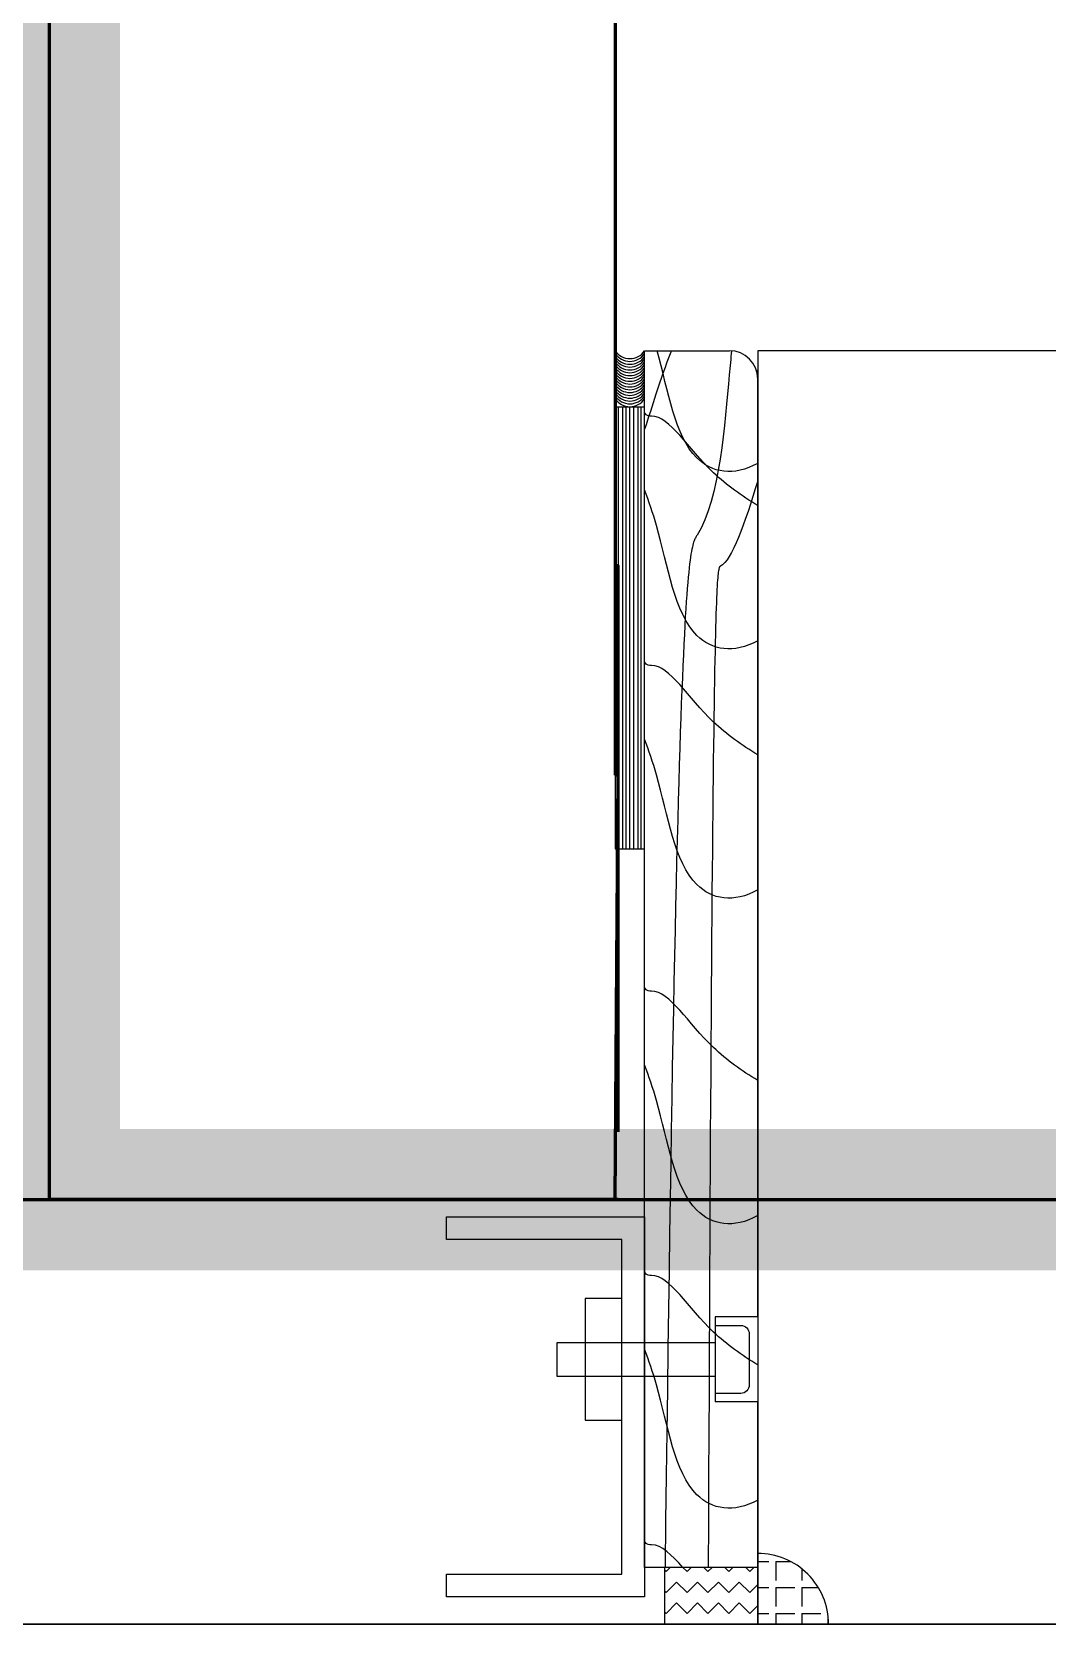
# Model space of a CAD drawing. Header units: centimetres. Extents: x -20963 to 233486, y -95276 to 159172.
# Drawn here: x 105462.5 to 105498.4, y 31773.4 to 31829.6 of the extents above; entities that cross this region are included whole.
import ezdxf

# ---------------------------------------------------------------- set-up
doc = ezdxf.new("R2010")
doc.units = ezdxf.units.CM
doc.header["$LTSCALE"] = 10
doc.header["$MEASUREMENT"] = 0
for name, pattern in [('006 plans$0$Dash2', [3, 1.5, -1.5]), ('006 plans$0$HIDDEN', [0.375, 0.25, -0.125]), ('DASHDOT2', [0.5, 0.25, -0.125, 0, -0.125])]:
    doc.linetypes.add(name, pattern=pattern)
for name, color, linetype in [('006 plans$0$$0$A-ELV-20', 11, 'Continuous'), ('006 plans$0$$WALL SECTION$0$A-LINE-20', 11, 'Continuous'), ('006 plans$0$A-ELEV3', 2, 'Continuous'), ('006 plans$0$A-ELEV5', 8, 'Continuous'), ('A-MA-DEMISE LINE', 10, 'DASHDOT2'), ('LP-DIMENSION_INT_100', 51, 'Continuous')]:
    doc.layers.add(name, color=color, linetype=linetype)
for name, color, linetype, lineweight in [('006 plans$0$$glazing$0$A-LIN-30', 2, 'Continuous', 30), ('006 plans$0$A-DOOR', 5, 'Continuous', 13), ('006 plans$0$A-FLOR-OVHD', 1, '006 plans$0$Dash2', 13), ('006 plans$0$A-WALL-FULL', 6, 'Continuous', 60), ('006 Slab Edge$0$A-SLB-EDG', 171, 'Continuous', 60)]:
    doc.layers.add(name, color=color, linetype=linetype, lineweight=lineweight)

# ---------------------------------------------------------------- blocks, each defined once
blk = doc.blocks.new('gfgf')
at = {"layer": '006 plans$0$$WALL SECTION$0$A-LINE-20'}
h = blk.add_hatch(dxfattribs=at)
h.set_pattern_fill('ZIGZAG', color=256, scale=1.645778, angle=135, style=0)
h.set_pattern_definition([(225, (-219059.6334, 419630.9135), (-7.389754686, -2e-15), [5.22534565, -5.22534565]), (135, (-219063.328, 419627.2186), (-2e-15, 7.389754686), [5.22534565, -5.22534565])])
h.paths.add_polyline_path([(390914.09, 245051.07), (390947, 245051.07), (390947, 245071.07), (390914.09, 245071.07)])
at = {"layer": '006 plans$0$A-ELEV5'}
h = blk.add_hatch(dxfattribs=at)
h.set_pattern_fill('ANGLE', color=256, scale=1.315789, style=0)
h.set_pattern_definition([(0, (-294053.45, 517774.753), (0, -9.19078947), [6.68421053, -2.50657895]), (270, (-294053.45, 517774.753), (-9.19078947, -6e-16), [6.68421053, -2.50657895])])
edge = h.paths.add_edge_path()
edge.add_line((390947, 245076.07), (390947, 245051.07))
edge.add_line((390947, 245051.07), (390972, 245051.07))
edge.add_arc((390947, 245051.07), 25, 360, 450)
at = {"layer": '006 plans$0$$0$A-ELV-20'}
for p, q in [((404997.39, 245501.07), (390947, 245501.07)), ((390947, 245501.07), (390947, 245051.07)), ((390947, 245051.07), (402905.62, 245051.07))]:
    blk.add_line(p, q, dxfattribs=at)
at = {"layer": '006 plans$0$$glazing$0$A-LIN-30', "color": 30}
blk.add_lwpolyline([(391367.68, 245051.07), (390346.96, 245051.07)], dxfattribs=at)
at = {"layer": '006 plans$0$$WALL SECTION$0$A-LINE-20'}
blk.add_lwpolyline([(390914.09, 245051.07), (390947, 245051.07), (390947, 245071.07), (390914.09, 245071.07)], close=True, dxfattribs=at)
at = {"layer": '006 plans$0$A-DOOR'}
blk.add_lwpolyline([(405247.39, 245201.07), (390514.35, 245201.07), (390514.35, 245051.07), (390347, 245051.07)], dxfattribs=at)
at = {"layer": '006 plans$0$A-ELEV3'}
for p, q in [((390907, 245350.5), (390907, 245501.07)), ((390907, 245501.07), (390937, 245501.07)), ((390947, 245341.5), (390947, 245491.07)), ((390907, 245071.07), (390907, 245350.5)), ((390947, 245159.62), (390947, 245341.5)), ((390947, 245159.62), (390932, 245159.62)), ((390932, 245159.62), (390932, 245129.62)), ((390947, 245129.62), (390932, 245129.62)), ((390947, 245071.07), (390947, 245129.62)), ((390947, 245071.07), (390907, 245071.07))]:
    blk.add_line(p, q, dxfattribs=at)
blk.add_lwpolyline([(390837, 245195.05), (390907, 245195.05), (390907, 245060.68), (390837, 245060.68), (390837, 245068.68), (390899, 245068.68), (390899, 245187.05), (390837, 245187.05)], close=True, dxfattribs=at)
blk.add_lwpolyline([(390932, 245156.62), (390941, 245156.62, -0.414214), (390944, 245153.62), (390944, 245135.62, -0.414214), (390941, 245132.62), (390932, 245132.62)], format="xyb", dxfattribs=at)
blk.add_lwpolyline([(390932, 245138.62), (390876.14, 245138.62), (390876.14, 245150.62), (390932, 245150.62)], dxfattribs=at)
blk.add_lwpolyline([(390947, 245076.07), (390947, 245051.07), (390972, 245051.07, 0.414214)], format="xyb", close=True, dxfattribs=at)
blk.add_arc((390937, 245491.07), 10, 0, 90, dxfattribs=at)
at = {"layer": '006 plans$0$A-ELEV5'}
for points in [[(390896.66, 245325.07), (390907, 245325.07), (390907, 245481.07), (390896.66, 245481.07)], [(390899, 245166.16), (390886.07, 245166.16), (390886.07, 245123.09), (390899, 245123.09)]]:
    blk.add_lwpolyline(points, close=True, dxfattribs=at)
for points in [[(390897.83, 245325.07), (390897.83, 245481.07)], [(390899.3, 245325.07), (390899.3, 245481.07)], [(390900.47, 245325.07), (390900.47, 245481.07)], [(390901.83, 245325.07), (390901.83, 245481.07)], [(390903.2, 245325.07), (390903.2, 245481.07)], [(390904.76, 245325.07), (390904.76, 245481.07)], [(390905.83, 245325.07), (390905.83, 245481.07)]]:
    blk.add_lwpolyline(points, dxfattribs=at)
for centre in [(390901.83, 245504.49), (390901.83, 245503.49), (390901.83, 245502.49), (390901.83, 245501.49), (390901.83, 245500.49), (390901.83, 245499.49), (390901.83, 245498.49), (390901.83, 245497.49), (390901.83, 245496.49), (390901.83, 245495.49), (390901.83, 245494.49), (390901.83, 245493.49), (390901.83, 245492.49), (390901.83, 245491.49), (390901.83, 245490.49), (390901.83, 245489.49), (390901.83, 245488.49), (390901.83, 245487.49)]:
    blk.add_arc(centre, 6.2, 213.451, 326.549, dxfattribs=at)
for points, knots in [([(390916.48, 245501.07), (390915.9, 245499.63), (390913.13, 245492.49), (390909.77, 245481.73), (390907, 245473.35)], [185.788845, 185.788845, 185.788845, 185.788845, 193.182289, 219.616434, 219.616434, 219.616434, 219.616434]), ([(390947, 245461.27), (390938.48, 245456.54), (390919.33, 245460.02), (390915.38, 245486.88), (390911.44, 245501.07)], [13.159986, 13.159986, 13.159986, 13.159986, 41.604388, 83.580289, 83.580289, 83.580289, 83.580289]), ([(390937.74, 245501.07), (390937.48, 245498.26), (390935.72, 245480.87), (390932.9, 245438.41), (390918.53, 245428.14), (390914.25, 245071.07)], [123.024328, 123.024328, 123.024328, 123.024328, 136.433348, 209.347945, 237.007647, 237.007647, 237.007647, 237.007647]), ([(390947, 245446.33), (390941.38, 245449.75), (390925.69, 245460.74), (390914.95, 245479.41), (390907.83, 245477.75), (390907, 245479.23)], [15.647677, 15.647677, 15.647677, 15.647677, 35.265766, 73.356329, 78.387449, 78.387449, 78.387449, 78.387449]), ([(390947, 245455.13), (390942.37, 245439.86), (390936.2, 245422.42), (390930.9, 245424.7), (390929.52, 245071.07)], [14.318083, 14.318083, 14.318083, 14.318083, 54.889586, 69.807925, 69.807925, 69.807925, 69.807925]), ([(390947, 245398.58), (390938.48, 245393.85), (390919.08, 245397.38), (390914.59, 245429.9), (390908.54, 245447.83), (390907, 245451.91)], [13.159986, 13.159986, 13.159986, 13.159986, 41.604388, 84.503619, 97.4701, 97.4701, 97.4701, 97.4701]), ([(390947, 245358.25), (390941.38, 245361.67), (390925.69, 245372.66), (390914.95, 245391.32), (390907.83, 245389.67), (390907, 245391.14)], [15.647677, 15.647677, 15.647677, 15.647677, 35.265766, 73.356329, 78.387449, 78.387449, 78.387449, 78.387449]), ([(390947, 245310.5), (390938.48, 245305.77), (390919.08, 245309.29), (390914.59, 245341.81), (390908.54, 245359.75), (390907, 245363.83)], [13.159986, 13.159986, 13.159986, 13.159986, 41.604388, 84.503619, 97.4701, 97.4701, 97.4701, 97.4701]), ([(390947, 245243.19), (390941.38, 245246.61), (390925.69, 245257.6), (390914.95, 245276.26), (390907.83, 245274.61), (390907, 245276.08)], [15.647677, 15.647677, 15.647677, 15.647677, 35.265766, 73.356329, 78.387449, 78.387449, 78.387449, 78.387449]), ([(390947, 245195.44), (390938.48, 245190.71), (390919.08, 245194.23), (390914.59, 245226.75), (390908.54, 245244.69), (390907, 245248.77)], [13.159986, 13.159986, 13.159986, 13.159986, 41.604388, 84.503619, 97.4701, 97.4701, 97.4701, 97.4701]), ([(390947, 245142.68), (390941.38, 245146.1), (390925.69, 245157.08), (390914.95, 245175.75), (390907.83, 245174.1), (390907, 245175.57)], [15.647677, 15.647677, 15.647677, 15.647677, 35.265766, 73.356329, 78.387449, 78.387449, 78.387449, 78.387449]), ([(390947, 245094.92), (390938.48, 245090.19), (390919.08, 245093.72), (390914.59, 245126.24), (390908.54, 245144.17), (390907, 245148.26)], [13.159986, 13.159986, 13.159986, 13.159986, 41.604388, 84.503619, 97.4701, 97.4701, 97.4701, 97.4701]), ([(390920.55, 245071.07), (390916.54, 245075.63), (390912.14, 245079.92), (390907.83, 245078.92), (390907, 245080.4)], [52.310034, 52.310034, 52.310034, 52.310034, 73.356329, 78.387449, 78.387449, 78.387449, 78.387449])]:
    blk.add_open_spline(points, degree=3, knots=knots, dxfattribs=at)
blk.add_open_spline([(390947, 245493.85), (390946.85, 245493.94), (390946.69, 245494.02), (390946.53, 245494.1)], degree=3, dxfattribs=at)
at = {"layer": '006 plans$0$A-FLOR-OVHD', "linetype": '006 plans$0$HIDDEN', "ltscale": 200}
for p, q in [((405097.39, 245401.07), (390896.66, 245401.07)), ((390897.63, 245201.07), (405297.39, 245201.07))]:
    blk.add_line(p, q, dxfattribs=at)
at = {"layer": '006 plans$0$A-WALL-FULL'}
for p, q in [((390896.66, 246124), (390896.66, 245401.07)), ((390696.66, 245924), (390696.66, 245201.07)), ((390896.66, 245501.07), (390896.66, 245351.07))]:
    blk.add_line(p, q, dxfattribs=at)
for points in [[(390897.63, 245225.07), (390897.63, 245425.07), (390896.66, 245425.07)], [(390896.66, 245201.07), (390897.63, 245351.07), (390896.66, 245351.07)], [(390897.63, 245201.07), (390696.66, 245201.07)]]:
    blk.add_lwpolyline(points, dxfattribs=at)
at = {"layer": '006 Slab Edge$0$A-SLB-EDG'}
blk.add_line((390564.35, 245201.07), (405297.39, 245201.07), dxfattribs=at)
at = {"layer": 'A-MA-DEMISE LINE', "color": 12, "linetype": 'DASHDOT2', "ltscale": 1000, "const_width": 50}
blk.add_lwpolyline([(389939.35, 254849.9), (406247.39, 254850), (406247.39, 245201.07), (390696.66, 245201.07), (390696.66, 245924), (389939.35, 245924)], close=True, dxfattribs=at)
blk = doc.blocks.new('PLAN')
at = {"layer": 'A-MA-DEMISE LINE', "color": 4, "xscale": 0.1, "yscale": 0.1, "zscale": 0.1}
blk.add_blockref('gfgf', (62317.381, 7268.244, 0), dxfattribs=at)

msp = doc.modelspace()

# ---------------------------------------------------------------- block references
at = {"layer": 'LP-DIMENSION_INT_100', "color": 2}
msp.add_blockref('PLAN', (4076.067, 0), dxfattribs=at)

doc.saveas('drawing.dxf')
